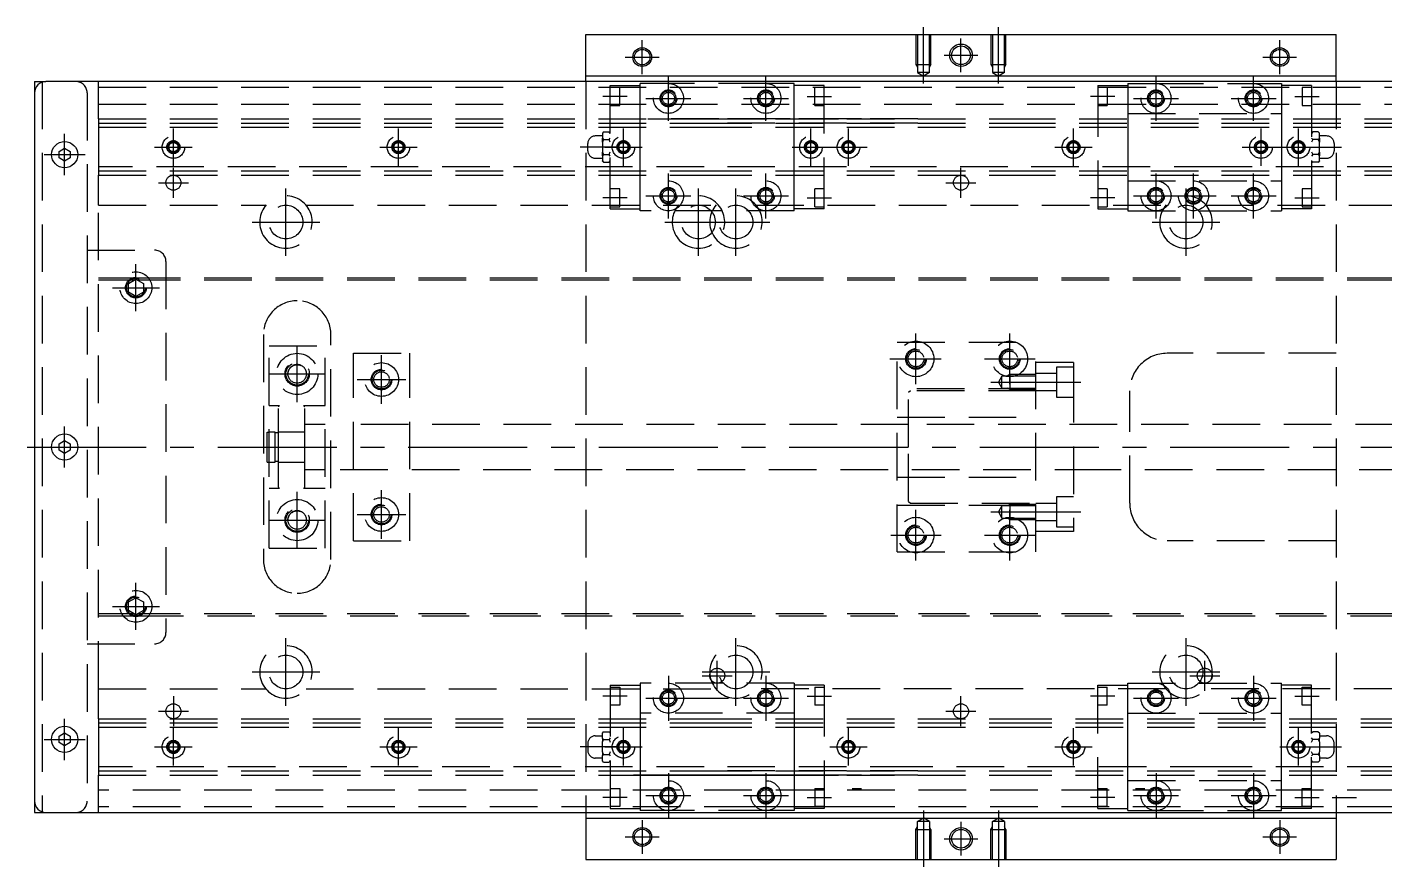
# Model space of a CAD drawing. Extents: x -94 to 657, y -24 to 421.
# Drawn here: x -19 to 343, y 197.3 to 421.3 of the extents above; entities that cross this region are included whole.
import ezdxf

# ---------------------------------------------------------------- set-up
doc = ezdxf.new("R2010")
doc.units = 0
doc.linetypes.add('CENTER', pattern=[50.8, 31.75, -6.35, 6.35, -6.35])
doc.linetypes.add('DASHED', pattern=[19.05, 12.7, -6.35])
doc.layers.get('0').update_dxf_attribs({"linetype": 'CONTINUOUS'})
doc.layers.add('CENTER', color=1, linetype='CENTER')

msp = doc.modelspace()

# ---------------------------------------------------------------- linework, layer by layer
at = {"color": 7, "linetype": 'CONTINUOUS'}
for p, q in [((130, 419.29), (330, 419.29)), ((130, 408.29), (130, 419.29)), ((330, 408.29), (330, 419.29)), ((-17, 406.79), (-14, 406.79)), ((-17, 406.79), (-17, 403.79)), ((474, 406.79), (-14, 406.79)), ((130, 408.29), (330, 408.29)), ((130, 406.79), (130, 408.29)), ((330, 406.79), (330, 408.29)), ((-17, 403.79), (-17, 214.79)), ((-10.5, 388.16), (-9, 389.03)), ((-10.5, 386.43), (-10.5, 388.16)), ((-9, 389.03), (-7.5, 388.16)), ((-7.5, 388.16), (-7.5, 386.43)), ((-9, 385.56), (-10.5, 386.43)), ((-7.5, 386.43), (-9, 385.56)), ((-10.5, 310.16), (-9, 311.03)), ((-10.5, 308.43), (-10.5, 310.16)), ((-9, 307.56), (-10.5, 308.43)), ((-9, 311.03), (-7.5, 310.16)), ((-7.5, 308.43), (-9, 307.56)), ((-7.5, 310.16), (-7.5, 308.43)), ((-10.5, 232.16), (-9, 233.03)), ((-10.5, 230.43), (-10.5, 232.16)), ((-9, 233.03), (-7.5, 232.16)), ((-7.5, 232.16), (-7.5, 230.43)), ((-9, 229.56), (-10.5, 230.43)), ((-7.5, 230.43), (-9, 229.56)), ((-17, 214.79), (-17, 211.79)), ((-17, 211.79), (-14, 211.79)), ((-14, 211.79), (474, 211.79)), ((130, 211.79), (130, 210.29)), ((130, 210.29), (330, 210.29)), ((130, 210.29), (130, 199.29)), ((330, 211.79), (330, 210.29)), ((330, 210.29), (330, 199.29)), ((130, 199.29), (330, 199.29))]:
    msp.add_line(p, q, dxfattribs=at)
at = {"color": 3, "linetype": 'DASHED'}
for p, q in [((218, 419.29), (218, 411.29)), ((218.38, 419.29), (218.38, 411.29)), ((221.62, 411.29), (221.62, 419.29)), ((222, 411.29), (222, 419.29)), ((238, 419.29), (238, 411.29)), ((238.38, 419.29), (238.38, 411.29)), ((241.62, 411.29), (241.62, 419.29)), ((242, 411.29), (242, 419.29)), ((218, 411.29), (220, 411.29)), ((218, 411.29), (218.38, 410.64)), ((218.38, 411.29), (218.38, 409.19)), ((218.38, 409.19), (220, 408.26)), ((221.62, 409.19), (218.38, 409.19)), ((220, 411.29), (222, 411.29)), ((221.62, 409.19), (220, 408.26)), ((222, 411.29), (221.62, 410.64)), ((221.62, 409.19), (221.62, 411.29)), ((238, 411.29), (240, 411.29)), ((238, 411.29), (238.38, 410.64)), ((238.38, 411.29), (238.38, 409.19)), ((238.38, 409.19), (240, 408.26)), ((241.62, 409.19), (238.38, 409.19)), ((240, 411.29), (242, 411.29)), ((241.62, 409.19), (240, 408.26)), ((242, 411.29), (241.62, 410.64)), ((241.62, 409.19), (241.62, 411.29)), ((-15, 406.79), (-15, 211.79)), ((0, 396.79), (0, 406.79)), ((130, 406.79), (130, 211.79)), ((136.5, 405.74), (144.5, 405.74)), ((136.5, 404.75), (136.5, 405.74)), ((152, 406.29), (144.5, 406.29)), ((144.5, 405.3), (144.5, 406.29)), ((178, 406.29), (152, 406.29)), ((185.5, 406.29), (178, 406.29)), ((185.5, 405.3), (185.5, 406.29)), ((193.5, 405.74), (185.5, 405.74)), ((193.5, 404.75), (193.5, 405.74)), ((266.5, 405.74), (274.5, 405.74)), ((266.5, 405.74), (266.5, 404.75)), ((274.5, 406.29), (282, 406.29)), ((274.5, 406.29), (274.5, 405.3)), ((282, 406.29), (308, 406.29)), ((308, 406.29), (315.5, 406.29)), ((315.5, 406.29), (315.5, 405.3)), ((323.5, 405.74), (315.5, 405.74)), ((323.5, 405.74), (323.5, 404.75)), ((330, 406.79), (330, 211.79)), ((-3, 403.79), (-3, 214.79)), ((0, 405.29), (460, 405.29)), ((139, 405.19), (136.5, 405.19)), ((136.5, 373.83), (136.5, 404.75)), ((139, 400.39), (139, 405.19)), ((144.5, 398.29), (144.5, 405.3)), ((185.5, 398.29), (185.5, 405.3)), ((193.5, 405.19), (191, 405.19)), ((191, 400.39), (191, 405.19)), ((193.5, 373.83), (193.5, 404.75)), ((269, 405.19), (266.5, 405.19)), ((266.5, 404.75), (266.5, 373.83)), ((269, 405.19), (269, 400.39)), ((274.5, 405.3), (274.5, 398.29)), ((315.5, 405.3), (315.5, 398.29)), ((323.5, 405.19), (321, 405.19)), ((321, 405.19), (321, 400.39)), ((323.5, 404.75), (323.5, 373.83)), ((0, 400.79), (460, 400.79)), ((136.5, 400.39), (139, 400.39)), ((144.5, 397.79), (144.5, 398.29)), ((185.5, 397.79), (185.5, 398.29)), ((191, 400.39), (193.5, 400.39)), ((266.5, 400.39), (269, 400.39)), ((274.5, 398.29), (315.5, 398.29)), ((274.5, 398.29), (274.5, 397.79)), ((315.5, 398.29), (315.5, 397.79)), ((321, 400.39), (323.5, 400.39)), ((0, 396.79), (0, 395.67)), ((0, 396.79), (161.5, 396.79)), ((0, 395.67), (0, 382.92)), ((0, 395.67), (161.5, 395.67)), ((144.5, 392.79), (144.5, 397.79)), ((203.5, 396.79), (146.5, 396.79)), ((146.5, 396.79), (203.5, 396.79)), ((161.5, 396.79), (218.5, 396.79)), ((218.5, 396.79), (161.5, 396.79)), ((161.5, 395.67), (218.5, 395.67)), ((218.5, 395.67), (161.5, 395.67)), ((185.5, 392.79), (185.5, 397.79)), ((218.5, 396.79), (242.5, 396.79)), ((218.5, 395.67), (242.5, 395.67)), ((242.5, 396.79), (299.5, 396.79)), ((242.5, 396.79), (299.5, 396.79)), ((242.5, 395.67), (299.5, 395.67)), ((242.5, 395.67), (299.5, 395.67)), ((274.5, 397.79), (274.5, 392.79)), ((299.5, 396.79), (460, 396.79)), ((299.5, 395.67), (460, 395.67)), ((315.5, 397.79), (315.5, 392.79)), ((0, 394.59), (161.5, 394.59)), ((134.43, 392.26), (132.5, 392.26)), ((134.72, 393.33), (134.43, 393.03)), ((134.72, 393.33), (134.43, 392.99)), ((134.43, 392.99), (134.43, 393.03)), ((134.43, 392.99), (134.43, 391.65)), ((134.43, 390.63), (134.43, 391.65)), ((134.43, 391.65), (134.72, 391.31)), ((134.72, 391.31), (134.43, 390.63)), ((134.72, 393.33), (136.19, 393.33)), ((134.72, 391.31), (136.19, 391.31)), ((136.5, 393.01), (136.19, 393.33)), ((136.5, 392.96), (136.19, 393.33)), ((136.19, 391.31), (136.5, 391.68)), ((136.5, 390.57), (136.19, 391.31)), ((144.5, 392.29), (144.5, 392.79)), ((144.5, 386.29), (144.5, 392.29)), ((161.5, 394.59), (218.5, 394.59)), ((161.5, 394.59), (218.5, 394.59)), ((185.5, 392.29), (185.5, 392.79)), ((185.5, 386.29), (185.5, 392.29)), ((218.5, 394.59), (242.5, 394.59)), ((242.5, 394.59), (299.5, 394.59)), ((242.5, 394.59), (299.5, 394.59)), ((274.5, 392.79), (274.5, 392.29)), ((274.5, 392.29), (274.5, 386.29)), ((299.5, 394.59), (460, 394.59)), ((315.5, 392.79), (315.5, 392.29)), ((315.5, 392.29), (315.5, 386.29)), ((323.81, 393.33), (323.5, 393.01)), ((323.81, 393.33), (323.5, 392.96)), ((323.5, 391.68), (323.81, 391.31)), ((323.81, 391.31), (323.5, 390.57)), ((325.28, 393.33), (323.81, 393.33)), ((325.28, 391.31), (323.81, 391.31)), ((325.57, 393.03), (325.28, 393.33)), ((325.57, 392.99), (325.28, 393.33)), ((325.28, 391.31), (325.57, 391.65)), ((325.57, 390.63), (325.28, 391.31)), ((325.57, 393.03), (325.57, 392.99)), ((325.57, 391.65), (325.57, 392.99)), ((327.5, 392.26), (325.57, 392.26)), ((325.57, 391.65), (325.57, 390.63)), ((130.5, 388.32), (130.5, 390.26)), ((134.43, 390.63), (134.43, 387.96)), ((134.43, 387.96), (134.72, 387.28)), ((134.43, 386.93), (134.43, 387.96)), ((136.19, 387.28), (136.5, 388.02)), ((323.5, 388.02), (323.81, 387.28)), ((325.28, 387.28), (325.57, 387.96)), ((325.57, 387.96), (325.57, 390.63)), ((325.57, 387.96), (325.57, 386.93)), ((329.5, 390.26), (329.5, 388.32)), ((161.5, 383.99), (0, 383.99)), ((132.5, 386.32), (134.43, 386.32)), ((134.72, 387.28), (134.43, 386.93)), ((134.43, 386.93), (134.43, 385.6)), ((134.43, 385.55), (134.43, 385.6)), ((134.43, 385.6), (134.72, 385.26)), ((134.43, 385.55), (134.72, 385.26)), ((134.72, 387.28), (136.19, 387.28)), ((134.72, 385.26), (136.19, 385.26)), ((136.5, 386.91), (136.19, 387.28)), ((136.19, 385.26), (136.5, 385.63)), ((136.19, 385.26), (136.5, 385.57)), ((144.5, 385.79), (144.5, 386.29)), ((144.5, 380.79), (144.5, 385.79)), ((218.5, 383.99), (161.5, 383.99)), ((218.5, 383.99), (161.5, 383.99)), ((185.5, 385.79), (185.5, 386.29)), ((185.5, 380.79), (185.5, 385.79)), ((242.5, 383.99), (218.5, 383.99)), ((299.5, 383.99), (242.5, 383.99)), ((299.5, 383.99), (242.5, 383.99)), ((274.5, 386.29), (274.5, 385.79)), ((274.5, 385.79), (274.5, 380.79)), ((460, 383.99), (299.5, 383.99)), ((315.5, 386.29), (315.5, 385.79)), ((315.5, 385.79), (315.5, 380.79)), ((323.81, 387.28), (323.5, 386.91)), ((323.5, 385.63), (323.81, 385.26)), ((323.5, 385.57), (323.81, 385.26)), ((325.28, 387.28), (323.81, 387.28)), ((325.28, 385.26), (323.81, 385.26)), ((325.57, 386.93), (325.28, 387.28)), ((325.28, 385.26), (325.57, 385.6)), ((325.28, 385.26), (325.57, 385.55)), ((325.57, 385.6), (325.57, 386.93)), ((325.57, 386.32), (327.5, 386.32)), ((325.57, 385.6), (325.57, 385.55)), ((0, 382.92), (0, 381.79)), ((0, 382.92), (161.5, 382.92)), ((0, 373.79), (0, 381.79)), ((0, 381.79), (161.5, 381.79)), ((144.5, 380.29), (144.5, 380.79)), ((144.5, 373.28), (144.5, 380.29)), ((161.5, 382.92), (218.5, 382.92)), ((161.5, 381.79), (218.5, 381.79)), ((185.5, 380.29), (185.5, 380.79)), ((185.5, 373.28), (185.5, 380.29)), ((218.5, 382.92), (242.5, 382.92)), ((218.5, 381.79), (242.5, 381.79)), ((242.5, 382.92), (299.5, 382.92)), ((242.5, 381.79), (299.5, 381.79)), ((274.5, 380.79), (274.5, 380.29)), ((274.5, 380.29), (315.5, 380.29)), ((274.5, 380.29), (274.5, 373.28)), ((299.5, 382.92), (460, 382.92)), ((299.5, 381.79), (460, 381.79)), ((315.5, 380.79), (315.5, 380.29)), ((315.5, 380.29), (315.5, 373.28)), ((139, 378.19), (136.5, 378.19)), ((139, 373.39), (139, 378.19)), ((191, 373.39), (191, 378.19)), ((193.5, 378.19), (191, 378.19)), ((269, 378.19), (266.5, 378.19)), ((269, 378.19), (269, 373.39)), ((323.5, 378.19), (321, 378.19)), ((321, 378.19), (321, 373.39)), ((0, 373.79), (44.64, 373.79)), ((0, 244.79), (0, 373.79)), ((55.36, 373.79), (164.64, 373.79)), ((136.5, 372.84), (136.5, 373.83)), ((136.5, 373.39), (139, 373.39)), ((144.5, 372.29), (144.5, 373.28)), ((175.36, 373.79), (284.64, 373.79)), ((185.5, 372.29), (185.5, 373.28)), ((191, 373.39), (193.5, 373.39)), ((193.5, 372.84), (193.5, 373.83)), ((266.5, 373.83), (266.5, 372.84)), ((266.5, 373.39), (269, 373.39)), ((274.5, 373.28), (274.5, 372.29)), ((295.36, 373.79), (404.64, 373.79)), ((315.5, 373.28), (315.5, 372.29)), ((321, 373.39), (323.5, 373.39)), ((323.5, 373.83), (323.5, 372.84)), ((136.5, 372.84), (144.5, 372.84)), ((185.5, 372.29), (144.5, 372.29)), ((193.5, 372.84), (185.5, 372.84)), ((266.5, 372.84), (274.5, 372.84)), ((274.5, 372.29), (315.5, 372.29)), ((323.5, 372.84), (315.5, 372.84)), ((-3, 361.79), (15, 361.79)), ((18, 358.79), (18, 259.79)), ((10, 354.29), (0, 354.29)), ((9.36, 353.79), (0, 353.79)), ((8, 352.95), (10, 354.1)), ((8, 350.64), (8, 352.95)), ((460, 354.29), (10, 354.29)), ((10, 354.1), (12, 352.95)), ((460, 353.79), (10.64, 353.79)), ((12, 352.95), (12, 350.64)), ((10, 349.48), (8, 350.64)), ((12, 350.64), (10, 349.48)), ((44, 339.29), (44, 279.29)), ((62, 279.29), (62, 339.29)), ((213, 337.29), (250, 337.29)), ((213, 281.29), (213, 337.29)), ((250, 281.29), (250, 337.29)), ((45.5, 282.29), (45.5, 336.29)), ((45.5, 336.29), (60.5, 336.29)), ((60.5, 282.29), (60.5, 336.29)), ((68, 334.29), (83, 334.29)), ((68, 284.29), (68, 334.29)), ((83, 284.29), (83, 334.29)), ((330, 334.29), (285, 334.29)), ((260, 331.79), (250, 331.79)), ((260, 331.79), (250, 331.79)), ((255.5, 330.61), (255.5, 322.61)), ((260, 330.61), (255.5, 330.61)), ((260, 331.79), (260, 328.5)), ((240.9, 328.23), (239.96, 326.61)), ((239.96, 326.61), (240.9, 324.99)), ((245.5, 328.23), (240.9, 328.23)), ((240.9, 324.99), (240.9, 328.23)), ((243, 328.61), (242.34, 328.23)), ((245.85, 328.61), (243, 328.61)), ((243, 328.61), (243, 324.61)), ((250, 328.23), (245.5, 328.23)), ((250, 328.61), (245.85, 328.61)), ((250, 328.61), (245.85, 328.61)), ((255.5, 328.86), (250, 328.86)), ((260, 328.5), (260, 290.08)), ((250, 324.79), (213, 324.79)), ((216.5, 324.29), (216, 323.79)), ((216, 309.29), (216, 323.79)), ((250, 324.29), (216.5, 324.29)), ((240.9, 324.99), (245.5, 324.99)), ((243, 324.61), (242.34, 324.99)), ((243, 324.61), (250, 324.61)), ((245.5, 324.99), (250, 324.99)), ((245.85, 324.61), (250, 324.61)), ((250, 324.36), (255.5, 324.36)), ((255.5, 322.61), (260, 322.61)), ((275, 294.29), (275, 324.29)), ((48.3, 320.29), (45.5, 320.29)), ((48, 306.83), (48, 319.99)), ((60.5, 320.29), (54.7, 320.29)), ((55, 306.83), (55, 319.99)), ((60.5, 315.29), (55, 315.29)), ((216, 315.29), (64.5, 315.29)), ((213, 317.29), (250, 317.29)), ((405, 315.29), (216, 315.29)), ((45, 313.29), (45.5, 313.29)), ((45, 309.29), (45, 313.29)), ((47.1, 313.29), (45.5, 313.29)), ((47.1, 305.29), (47.1, 313.29)), ((48, 313.09), (47.1, 313.09)), ((48.3, 313.29), (48, 313.29)), ((55, 313.29), (48.3, 313.29)), ((55, 313.29), (48.3, 313.29)), ((45, 305.29), (45, 309.29)), ((216, 294.79), (216, 309.29)), ((45, 305.29), (45.5, 305.29)), ((45.5, 305.29), (47.1, 305.29)), ((47.1, 305.49), (48, 305.49)), ((48, 298.59), (48, 306.83)), ((48, 305.29), (48.3, 305.29)), ((48.3, 305.29), (55, 305.29)), ((48.3, 305.29), (55, 305.29)), ((55, 298.59), (55, 306.83)), ((55, 303.29), (60.5, 303.29)), ((64.5, 303.29), (260, 303.29)), ((213, 301.29), (250, 301.29)), ((260, 303.29), (405, 303.29)), ((45.5, 298.29), (48.3, 298.29)), ((54.7, 298.29), (60.5, 298.29)), ((213, 293.79), (250, 293.79)), ((216, 294.79), (216.5, 294.29)), ((216.5, 294.29), (250, 294.29)), ((240.9, 293.59), (239.96, 291.97)), ((245.5, 293.59), (240.9, 293.59)), ((240.9, 290.35), (240.9, 293.59)), ((243, 293.97), (242.34, 293.59)), ((245.85, 293.97), (243, 293.97)), ((243, 293.97), (243, 289.97)), ((250, 293.59), (245.5, 293.59)), ((250, 293.97), (245.85, 293.97)), ((250, 293.97), (245.85, 293.97)), ((255.5, 294.22), (250, 294.22)), ((255.5, 295.97), (255.5, 287.97)), ((260, 295.97), (255.5, 295.97)), ((239.96, 291.97), (240.9, 290.35)), ((240.9, 290.35), (245.5, 290.35)), ((243, 289.97), (242.34, 290.35)), ((243, 289.97), (250, 289.97)), ((245.5, 290.35), (250, 290.35)), ((245.85, 289.97), (250, 289.97)), ((250, 289.72), (255.5, 289.72)), ((260, 290.08), (260, 286.79)), ((260, 286.79), (250, 286.79)), ((255.5, 287.97), (260, 287.97)), ((68, 284.29), (83, 284.29)), ((330, 284.29), (285, 284.29)), ((45.5, 282.29), (60.5, 282.29)), ((213, 281.29), (250, 281.29)), ((8, 267.95), (10, 269.1)), ((8, 265.64), (8, 267.95)), ((10, 269.1), (12, 267.95)), ((12, 267.95), (12, 265.64)), ((9.36, 264.79), (0, 264.79)), ((0, 264.29), (10, 264.29)), ((10, 264.48), (8, 265.64)), ((12, 265.64), (10, 264.48)), ((10, 264.29), (460, 264.29)), ((460, 264.79), (10.64, 264.79)), ((-3, 256.79), (15, 256.79)), ((185.5, 246.29), (144.5, 246.29)), ((144.5, 246.29), (144.5, 245.3)), ((185.5, 246.29), (185.5, 245.3)), ((274.5, 246.29), (315.5, 246.29)), ((274.5, 245.3), (274.5, 246.29)), ((315.5, 245.3), (315.5, 246.29)), ((0, 236.79), (0, 244.79)), ((0, 244.79), (44.64, 244.79)), ((55.36, 244.79), (164.64, 244.79)), ((136.5, 245.74), (144.5, 245.74)), ((136.5, 245.74), (136.5, 244.75)), ((136.5, 245.19), (139, 245.19)), ((136.5, 244.75), (136.5, 213.83)), ((139, 245.19), (139, 240.39)), ((144.5, 245.3), (144.5, 238.29)), ((284.64, 244.79), (175.36, 244.79)), ((193.5, 245.74), (185.5, 245.74)), ((185.5, 245.3), (185.5, 238.29)), ((191, 245.19), (191, 240.39)), ((191, 245.19), (193.5, 245.19)), ((193.5, 245.74), (193.5, 244.75)), ((193.5, 244.75), (193.5, 213.83)), ((266.5, 245.74), (274.5, 245.74)), ((266.5, 244.75), (266.5, 245.74)), ((266.5, 245.19), (269, 245.19)), ((266.5, 213.83), (266.5, 244.75)), ((269, 240.39), (269, 245.19)), ((274.5, 238.29), (274.5, 245.3)), ((404.64, 244.79), (295.36, 244.79)), ((323.5, 245.74), (315.5, 245.74)), ((315.5, 238.29), (315.5, 245.3)), ((321, 240.39), (321, 245.19)), ((321, 245.19), (323.5, 245.19)), ((323.5, 244.75), (323.5, 245.74)), ((323.5, 213.83), (323.5, 244.75)), ((139, 240.39), (136.5, 240.39)), ((193.5, 240.39), (191, 240.39)), ((269, 240.39), (266.5, 240.39)), ((323.5, 240.39), (321, 240.39)), ((0, 236.79), (0, 235.67)), ((0, 236.79), (161.5, 236.79)), ((0, 235.67), (0, 222.92)), ((0, 235.67), (161.5, 235.67)), ((185.5, 238.29), (144.5, 238.29)), ((144.5, 238.29), (144.5, 237.79)), ((144.5, 237.79), (144.5, 232.79)), ((161.5, 236.79), (218.5, 236.79)), ((161.5, 235.67), (218.5, 235.67)), ((185.5, 238.29), (185.5, 237.79)), ((185.5, 237.79), (185.5, 232.79)), ((218.5, 236.79), (241.5, 236.79)), ((218.5, 235.67), (241.5, 235.67)), ((241.5, 236.79), (298.5, 236.79)), ((241.5, 235.67), (298.5, 235.67)), ((274.5, 238.29), (315.5, 238.29)), ((274.5, 237.79), (274.5, 238.29)), ((274.5, 232.79), (274.5, 237.79)), ((298.5, 236.79), (460, 236.79)), ((298.5, 235.67), (460, 235.67)), ((315.5, 237.79), (315.5, 238.29)), ((315.5, 232.79), (315.5, 237.79)), ((0, 234.59), (161.5, 234.59)), ((132.5, 232.26), (134.43, 232.26)), ((134.43, 232.99), (134.72, 233.33)), ((134.43, 233.03), (134.72, 233.33)), ((134.43, 233.03), (134.43, 232.99)), ((134.43, 231.65), (134.43, 232.99)), ((134.72, 233.33), (136.19, 233.33)), ((136.19, 233.33), (136.5, 232.96)), ((136.19, 233.33), (136.5, 233.01)), ((144.5, 232.79), (144.5, 232.29)), ((144.5, 232.29), (144.5, 226.29)), ((161.5, 234.59), (218.5, 234.59)), ((161.5, 234.59), (218.5, 234.59)), ((185.5, 232.79), (185.5, 232.29)), ((185.5, 232.29), (185.5, 226.29)), ((218.5, 234.59), (241.5, 234.59)), ((241.5, 234.59), (298.5, 234.59)), ((241.5, 234.59), (298.5, 234.59)), ((274.5, 232.29), (274.5, 232.79)), ((274.5, 226.29), (274.5, 232.29)), ((298.5, 234.59), (460, 234.59)), ((315.5, 232.29), (315.5, 232.79)), ((315.5, 226.29), (315.5, 232.29)), ((323.5, 233.01), (323.81, 233.33)), ((323.5, 232.96), (323.81, 233.33)), ((325.28, 233.33), (323.81, 233.33)), ((325.28, 233.33), (325.57, 233.03)), ((325.28, 233.33), (325.57, 232.99)), ((325.57, 232.99), (325.57, 233.03)), ((325.57, 232.99), (325.57, 231.65)), ((325.57, 232.26), (327.5, 232.26)), ((130.5, 230.26), (130.5, 228.32)), ((134.72, 231.31), (134.43, 231.65)), ((134.43, 231.65), (134.43, 230.63)), ((134.43, 230.63), (134.72, 231.31)), ((134.43, 227.96), (134.43, 230.63)), ((134.72, 231.31), (136.19, 231.31)), ((136.5, 231.68), (136.19, 231.31)), ((136.19, 231.31), (136.5, 230.57)), ((323.81, 231.31), (323.5, 231.68)), ((323.5, 230.57), (323.81, 231.31)), ((325.28, 231.31), (323.81, 231.31)), ((325.57, 231.65), (325.28, 231.31)), ((325.28, 231.31), (325.57, 230.63)), ((325.57, 230.63), (325.57, 231.65)), ((325.57, 230.63), (325.57, 227.96)), ((329.5, 228.32), (329.5, 230.26)), ((134.43, 226.32), (132.5, 226.32)), ((134.72, 227.28), (134.43, 227.96)), ((134.43, 227.96), (134.43, 226.93)), ((134.43, 226.93), (134.72, 227.28)), ((134.43, 225.6), (134.43, 226.93)), ((134.72, 225.26), (134.43, 225.6)), ((134.43, 225.6), (134.43, 225.55)), ((134.72, 225.26), (134.43, 225.55)), ((134.72, 227.28), (136.19, 227.28)), ((134.72, 225.26), (136.19, 225.26)), ((136.5, 228.02), (136.19, 227.28)), ((136.19, 227.28), (136.5, 226.91)), ((136.5, 225.63), (136.19, 225.26)), ((136.5, 225.57), (136.19, 225.26)), ((144.5, 226.29), (144.5, 225.79)), ((144.5, 225.79), (144.5, 220.79)), ((185.5, 226.29), (185.5, 225.79)), ((185.5, 225.79), (185.5, 220.79)), ((274.5, 225.79), (274.5, 226.29)), ((274.5, 220.79), (274.5, 225.79)), ((315.5, 225.79), (315.5, 226.29)), ((315.5, 220.79), (315.5, 225.79)), ((323.81, 227.28), (323.5, 228.02)), ((323.5, 226.91), (323.81, 227.28)), ((323.81, 225.26), (323.5, 225.63)), ((323.81, 225.26), (323.5, 225.57)), ((325.28, 227.28), (323.81, 227.28)), ((325.28, 225.26), (323.81, 225.26)), ((325.57, 227.96), (325.28, 227.28)), ((325.28, 227.28), (325.57, 226.93)), ((325.57, 225.6), (325.28, 225.26)), ((325.57, 225.55), (325.28, 225.26)), ((325.57, 226.93), (325.57, 227.96)), ((325.57, 226.93), (325.57, 225.6)), ((327.5, 226.32), (325.57, 226.32)), ((325.57, 225.55), (325.57, 225.6)), ((161.5, 223.99), (0, 223.99)), ((0, 222.92), (0, 221.79)), ((0, 222.92), (161.5, 222.92)), ((0, 211.79), (0, 221.79)), ((0, 221.79), (161.5, 221.79)), ((193.5, 221.79), (136.5, 221.79)), ((136.5, 221.79), (193.5, 221.79)), ((146.5, 221.79), (203.5, 221.79)), ((203.5, 221.79), (146.5, 221.79)), ((218.5, 223.99), (161.5, 223.99)), ((218.5, 223.99), (161.5, 223.99)), ((161.5, 222.92), (218.5, 222.92)), ((218.5, 222.92), (161.5, 222.92)), ((161.5, 221.79), (218.5, 221.79)), ((218.5, 221.79), (161.5, 221.79)), ((241.5, 223.99), (218.5, 223.99)), ((218.5, 222.92), (241.5, 222.92)), ((218.5, 221.79), (241.5, 221.79)), ((298.5, 223.99), (241.5, 223.99)), ((298.5, 223.99), (241.5, 223.99)), ((241.5, 222.92), (298.5, 222.92)), ((241.5, 222.92), (298.5, 222.92)), ((241.5, 221.79), (298.5, 221.79)), ((241.5, 221.79), (298.5, 221.79)), ((460, 223.99), (298.5, 223.99)), ((298.5, 222.92), (460, 222.92)), ((298.5, 221.79), (460, 221.79)), ((460, 217.79), (0, 217.79)), ((136.5, 218.19), (139, 218.19)), ((139, 218.19), (139, 213.39)), ((144.5, 220.79), (144.5, 220.29)), ((144.5, 220.29), (144.5, 213.28)), ((185.5, 220.79), (185.5, 220.29)), ((185.5, 220.29), (185.5, 213.28)), ((191, 218.19), (191, 213.39)), ((191, 218.19), (193.5, 218.19)), ((201, 218.19), (203.5, 218.19)), ((266.5, 218.19), (269, 218.19)), ((269, 213.39), (269, 218.19)), ((274.5, 220.29), (274.5, 220.79)), ((274.5, 220.29), (315.5, 220.29)), ((274.5, 213.28), (274.5, 220.29)), ((276.5, 218.19), (279, 218.19)), ((315.5, 220.29), (315.5, 220.79)), ((315.5, 213.28), (315.5, 220.29)), ((321, 213.39), (321, 218.19)), ((321, 218.19), (323.5, 218.19)), ((136.5, 213.83), (136.5, 212.84)), ((193.5, 213.83), (193.5, 212.84)), ((266.5, 212.84), (266.5, 213.83)), ((323.5, 212.84), (323.5, 213.83)), ((460, 213.29), (0, 213.29)), ((139, 213.39), (136.5, 213.39)), ((136.5, 212.84), (144.5, 212.84)), ((144.5, 213.28), (144.5, 212.29)), ((152, 212.29), (144.5, 212.29)), ((178, 212.29), (152, 212.29)), ((174.37, 213.28), (169.5, 213.28)), ((179.63, 213.28), (174.37, 213.28)), ((185.5, 212.29), (178, 212.29)), ((200.37, 213.28), (179.63, 213.28)), ((185.5, 213.28), (185.5, 212.29)), ((193.5, 212.84), (185.5, 212.84)), ((193.5, 213.39), (191, 213.39)), ((205.63, 213.28), (200.37, 213.28)), ((218.38, 209.39), (220, 210.33)), ((221.62, 209.39), (220, 210.33)), ((238.38, 209.39), (240, 210.33)), ((241.62, 209.39), (240, 210.33)), ((269, 213.39), (266.5, 213.39)), ((266.5, 212.84), (274.5, 212.84)), ((274.5, 212.29), (274.5, 213.28)), ((274.5, 212.29), (282, 212.29)), ((282, 212.29), (308, 212.29)), ((308, 212.29), (315.5, 212.29)), ((315.5, 212.29), (315.5, 213.28)), ((323.5, 212.84), (315.5, 212.84)), ((323.5, 213.39), (321, 213.39)), ((218, 207.29), (218.38, 207.95)), ((218, 199.29), (218, 207.29)), ((218, 207.29), (220, 207.29)), ((221.62, 209.39), (218.38, 209.39)), ((218.38, 207.29), (218.38, 209.39)), ((218.38, 199.29), (218.38, 207.29)), ((220, 207.29), (222, 207.29)), ((221.62, 209.39), (221.62, 207.29)), ((222, 207.29), (221.62, 207.95)), ((221.62, 207.29), (221.62, 199.29)), ((222, 207.29), (222, 199.29)), ((238, 207.29), (238.38, 207.95)), ((238, 199.29), (238, 207.29)), ((238, 207.29), (240, 207.29)), ((241.62, 209.39), (238.38, 209.39)), ((238.38, 207.29), (238.38, 209.39)), ((238.38, 199.29), (238.38, 207.29)), ((240, 207.29), (242, 207.29)), ((241.62, 209.39), (241.62, 207.29)), ((242, 207.29), (241.62, 207.95)), ((241.62, 207.29), (241.62, 199.29)), ((242, 207.29), (242, 199.29))]:
    msp.add_line(p, q, dxfattribs=at)
at = {"color": 7, "linetype": 'CONTINUOUS'}
for centre, radius in [((230, 413.79), 3), ((145, 413.29), 2.07), ((230, 413.79), 2.5), ((315, 413.29), 2.07), ((-9, 387.29), 3.5), ((-9, 309.29), 3.5), ((-9, 231.29), 3.5), ((145, 205.29), 2.07), ((230, 204.79), 3), ((230, 204.79), 2.5), ((315, 205.29), 2.07)]:
    msp.add_circle(centre, radius, dxfattribs=at)
at = {"color": 3, "linetype": 'CONTINUOUS'}
for centre in [(145, 413.29), (315, 413.29), (145, 205.29), (315, 205.29)]:
    msp.add_circle(centre, 2.5, dxfattribs=at)
at = {"color": 3, "linetype": 'DASHED'}
for centre, radius in [((152, 402.29), 4), ((178, 402.29), 4), ((282, 402.29), 4), ((308, 402.29), 4), ((152, 402.29), 2.25), ((152, 402.29), 2), ((152, 402.29), 1.62), ((178, 402.29), 2.25), ((178, 402.29), 2), ((178, 402.29), 1.62), ((282, 402.29), 2.25), ((282, 402.29), 2), ((282, 402.29), 1.62), ((308, 402.29), 2.25), ((308, 402.29), 2), ((308, 402.29), 1.62), ((20, 389.29), 3), ((20, 389.29), 1.75), ((80, 389.29), 3), ((80, 389.29), 1.75), ((140, 389.29), 3), ((140, 389.29), 1.75), ((190, 389.29), 3), ((190, 389.29), 1.75), ((200, 389.29), 3), ((200, 389.29), 1.75), ((260, 389.29), 3), ((260, 389.29), 1.75), ((310, 389.29), 3), ((310, 389.29), 1.75), ((320, 389.29), 3), ((320, 389.29), 1.75), ((20, 389.29), 1.5), ((20, 389.29), 1.23), ((80, 389.29), 1.5), ((80, 389.29), 1.23), ((140, 389.29), 1.5), ((140, 389.29), 1.23), ((190, 389.29), 1.5), ((190, 389.29), 1.23), ((200, 389.29), 1.5), ((200, 389.29), 1.23), ((260, 389.29), 1.5), ((260, 389.29), 1.23), ((310, 389.29), 1.5), ((310, 389.29), 1.23), ((320, 389.29), 1.5), ((320, 389.29), 1.23), ((20, 379.79), 2), ((152, 376.29), 4), ((178, 376.29), 4), ((230, 379.79), 2), ((282, 376.29), 4), ((292, 376.29), 4), ((308, 376.29), 4), ((152, 376.29), 2.25), ((152, 376.29), 2), ((152, 376.29), 1.62), ((178, 376.29), 2.25), ((178, 376.29), 2), ((178, 376.29), 1.62), ((282, 376.29), 2.25), ((282, 376.29), 2), ((282, 376.29), 1.62), ((292, 376.29), 2.25), ((292, 376.29), 2), ((292, 376.29), 1.62), ((308, 376.29), 2.25), ((308, 376.29), 2), ((308, 376.29), 1.62), ((50, 369.29), 4.5), ((160, 369.29), 4.5), ((170, 369.29), 4.5), ((290, 369.29), 4.5), ((10, 351.79), 4.25), ((10, 351.79), 2.75), ((10, 351.79), 2.5), ((218, 332.79), 4.75), ((243, 332.79), 4.75), ((53, 328.79), 5.5), ((218, 332.79), 2.75), ((218, 332.79), 2.5), ((218, 332.79), 2.1), ((243, 332.79), 2.75), ((243, 332.79), 2.5), ((243, 332.79), 2.1), ((53, 328.79), 3.25), ((53, 328.79), 3), ((53, 328.79), 2.46), ((75.5, 327.29), 4.5), ((75.5, 327.29), 2.75), ((75.5, 327.29), 2.5), ((75.5, 327.29), 2.07), ((53, 289.79), 5.5), ((75.5, 291.29), 4.5), ((75.5, 291.29), 2.75), ((75.5, 291.29), 2.5), ((75.5, 291.29), 2.07), ((53, 289.79), 3.25), ((53, 289.79), 3), ((53, 289.79), 2.46), ((218, 285.79), 4.75), ((243, 285.79), 4.75), ((218, 285.79), 2.75), ((218, 285.79), 2.5), ((218, 285.79), 2.1), ((243, 285.79), 2.75), ((243, 285.79), 2.5), ((243, 285.79), 2.1), ((10, 266.79), 4.25), ((10, 266.79), 2.75), ((10, 266.79), 2.5), ((50, 249.29), 4.5), ((170, 249.29), 4.5), ((290, 249.29), 4.5), ((165, 248.29), 2), ((295, 248.29), 2), ((152, 242.29), 4), ((178, 242.29), 4), ((282, 242.29), 4), ((308, 242.29), 4), ((152, 242.29), 2.25), ((152, 242.29), 2), ((152, 242.29), 1.62), ((178, 242.29), 2.25), ((178, 242.29), 2), ((178, 242.29), 1.62), ((282, 242.29), 2.25), ((282, 242.29), 2), ((282, 242.29), 1.62), ((308, 242.29), 2.25), ((308, 242.29), 2), ((308, 242.29), 1.62), ((20, 238.79), 2), ((230, 238.79), 2), ((20, 229.29), 3), ((80, 229.29), 3), ((140, 229.29), 3), ((200, 229.29), 3), ((260, 229.29), 3), ((320, 229.29), 3), ((20, 229.29), 1.75), ((20, 229.29), 1.5), ((20, 229.29), 1.23), ((80, 229.29), 1.75), ((80, 229.29), 1.5), ((80, 229.29), 1.23), ((140, 229.29), 1.75), ((140, 229.29), 1.5), ((140, 229.29), 1.23), ((200, 229.29), 1.75), ((200, 229.29), 1.5), ((200, 229.29), 1.23), ((260, 229.29), 1.75), ((260, 229.29), 1.5), ((260, 229.29), 1.23), ((320, 229.29), 1.75), ((320, 229.29), 1.5), ((320, 229.29), 1.23), ((152, 216.29), 4), ((152, 216.29), 2.25), ((152, 216.29), 2), ((152, 216.29), 1.62), ((178, 216.29), 4), ((178, 216.29), 2.25), ((178, 216.29), 2), ((178, 216.29), 1.62), ((282, 216.29), 4), ((282, 216.29), 2.25), ((282, 216.29), 2), ((282, 216.29), 1.62), ((308, 216.29), 4), ((308, 216.29), 2.25), ((308, 216.29), 2), ((308, 216.29), 1.62)]:
    msp.add_circle(centre, radius, dxfattribs=at)
at = {"color": 7, "linetype": 'CONTINUOUS'}
for centre, start, end in [((-14, 403.79), 90, 180), ((-14, 214.79), 180, 270)]:
    msp.add_arc(centre, 3, start, end, dxfattribs=at)
at = {"color": 3, "linetype": 'DASHED'}
for centre, radius, start, end in [((-6, 403.79), 3, 0, 90), ((132.5, 390.26), 2, 90, 180), ((327.5, 390.26), 2, 0, 90), ((132.5, 388.32), 2, 180, 270), ((327.5, 388.32), 2, 270, 360), ((50, 369.29), 7, 343.3985, 196.6015), ((160, 369.29), 7, 343.3985, 196.6015), ((170, 369.29), 7, 343.3985, 196.6015), ((290, 369.29), 7, 343.3985, 196.6015), ((50, 369.29), 7, 196.6015, 343.3985), ((160, 369.29), 7, 196.6015, 343.3985), ((170, 369.29), 7, 196.6015, 343.3985), ((290, 369.29), 7, 196.6015, 343.3985), ((15, 358.79), 3, 0, 90), ((53, 339.29), 9, 90, 180), ((53, 339.29), 9, 0, 90), ((285, 324.29), 10, 90, 180), ((53, 328.79), 2.5, 0, 180), ((48.3, 319.99), 0.3, 90, 180), ((54.7, 319.99), 0.3, 360, 90), ((48.3, 298.59), 0.3, 180, 270), ((54.7, 298.59), 0.3, 270, 0), ((285, 294.29), 10, 180, 270), ((53, 289.79), 2.5, 0, 180), ((53, 279.29), 9, 180, 270), ((53, 279.29), 9, 270, 0), ((15, 259.79), 3, 270, 0), ((50, 249.29), 7, 343.3985, 196.6015), ((170, 249.29), 7, 343.3985, 196.6015), ((290, 249.29), 7, 343.3985, 196.6015), ((50, 249.29), 7, 196.6015, 343.3985), ((170, 249.29), 7, 196.6015, 343.3985), ((290, 249.29), 7, 196.6015, 343.3985), ((132.5, 230.26), 2, 90, 180), ((327.5, 230.26), 2, 0, 90), ((132.5, 228.32), 2, 180, 270), ((327.5, 228.32), 2, 270, 0), ((-6, 214.79), 3, 270, 0)]:
    msp.add_arc(centre, radius, start, end, dxfattribs=at)
at = {"layer": 'CENTER', "color": 1, "linetype": 'CENTER'}
for p, q in [((220, 406.29), (220, 421.29)), ((240, 406.29), (240, 421.29)), ((145, 408.79), (145, 417.79)), ((230, 409.29), (230, 418.29)), ((315, 408.79), (315, 417.79)), ((140.5, 413.29), (149.5, 413.29)), ((225.5, 413.79), (234.5, 413.79)), ((310.5, 413.29), (319.5, 413.29)), ((152, 396.29), (152, 408.29)), ((178, 396.29), (178, 408.29)), ((282, 396.29), (282, 408.29)), ((308, 396.29), (308, 408.29)), ((141, 402.79), (134.5, 402.79)), ((146, 402.29), (158, 402.29)), ((172, 402.29), (184, 402.29)), ((189, 402.79), (195.5, 402.79)), ((271, 402.79), (264.5, 402.79)), ((276, 402.29), (288, 402.29)), ((302, 402.29), (314, 402.29)), ((319, 402.79), (325.5, 402.79)), ((-9, 381.79), (-9, 392.79)), ((20, 384.29), (20, 394.29)), ((80, 384.29), (80, 394.29)), ((140, 384.29), (140, 394.29)), ((190, 384.29), (190, 394.29)), ((200, 384.29), (200, 394.29)), ((260, 384.29), (260, 394.29)), ((310, 384.29), (310, 394.29)), ((320, 384.29), (320, 394.29)), ((15, 389.29), (25, 389.29)), ((75, 389.29), (85, 389.29)), ((138.5, 389.29), (128.5, 389.29)), ((135, 389.29), (145, 389.29)), ((185, 389.29), (195, 389.29)), ((195, 389.29), (205, 389.29)), ((255, 389.29), (265, 389.29)), ((305, 389.29), (315, 389.29)), ((315, 389.29), (325, 389.29)), ((321.5, 389.29), (331.5, 389.29)), ((-14.5, 387.29), (-3.5, 387.29)), ((20, 375.79), (20, 383.79)), ((230, 375.79), (230, 383.79)), ((152, 370.29), (152, 382.29)), ((178, 370.29), (178, 382.29)), ((282, 370.29), (282, 382.29)), ((292, 370.29), (292, 382.29)), ((308, 370.29), (308, 382.29)), ((16, 379.79), (24, 379.79)), ((50, 360.29), (50, 378.29)), ((160, 360.29), (160, 378.29)), ((170, 360.29), (170, 378.29)), ((226, 379.79), (234, 379.79)), ((290, 360.29), (290, 378.29)), ((141, 375.79), (134.5, 375.79)), ((146, 376.29), (158, 376.29)), ((172, 376.29), (184, 376.29)), ((189, 375.79), (195.5, 375.79)), ((271, 375.79), (264.5, 375.79)), ((276, 376.29), (288, 376.29)), ((286, 376.29), (298, 376.29)), ((302, 376.29), (314, 376.29)), ((319, 375.79), (325.5, 375.79)), ((41, 369.29), (59, 369.29)), ((151, 369.29), (169, 369.29)), ((161, 369.29), (179, 369.29)), ((281, 369.29), (299, 369.29)), ((10, 345.54), (10, 358.04)), ((3.75, 351.79), (16.25, 351.79)), ((218, 326.04), (218, 339.54)), ((243, 326.04), (243, 339.54)), ((53, 321.29), (53, 336.29)), ((75.5, 320.79), (75.5, 333.79)), ((211, 332.79), (224.75, 332.79)), ((236.25, 332.79), (249.75, 332.79)), ((45.5, 328.79), (60.5, 328.79)), ((69, 327.29), (82, 327.29)), ((237.96, 326.61), (262, 326.61)), ((-9, 303.79), (-9, 314.79)), ((-19, 309.29), (499, 309.29)), ((-14.5, 309.29), (-3.5, 309.29)), ((53, 282.29), (53, 297.29)), ((75.5, 284.79), (75.5, 297.79)), ((45.5, 289.79), (60.5, 289.79)), ((69, 291.29), (82, 291.29)), ((218, 279.04), (218, 292.54)), ((237.96, 291.97), (262, 291.97)), ((243, 279.04), (243, 292.54)), ((211.25, 285.79), (224.75, 285.79)), ((236.25, 285.79), (249.75, 285.79)), ((10, 260.54), (10, 273.04)), ((3.75, 266.79), (16.25, 266.79)), ((50, 240.29), (50, 258.29)), ((170, 240.29), (170, 258.29)), ((290, 240.29), (290, 258.29)), ((165, 244.29), (165, 252.29)), ((295, 244.29), (295, 252.29)), ((41, 249.29), (59, 249.29)), ((152, 248.29), (152, 236.29)), ((161, 249.29), (179, 249.29)), ((161, 248.29), (169, 248.29)), ((178, 248.29), (178, 236.29)), ((281, 249.29), (299, 249.29)), ((291, 248.29), (299, 248.29)), ((308, 248.29), (308, 236.29)), ((20, 242.79), (20, 234.79)), ((141, 242.79), (134.5, 242.79)), ((189, 242.79), (195.5, 242.79)), ((230, 234.79), (230, 242.79)), ((271, 242.79), (264.5, 242.79)), ((319, 242.79), (325.5, 242.79)), ((146, 242.29), (158, 242.29)), ((156, 242.29), (168, 242.29)), ((172, 242.29), (184, 242.29)), ((276, 242.29), (288, 242.29)), ((302, 242.29), (314, 242.29)), ((-9, 225.79), (-9, 236.79)), ((16, 238.79), (24, 238.79)), ((226, 238.79), (234, 238.79)), ((20, 224.29), (20, 234.29)), ((80, 224.29), (80, 234.29)), ((140, 224.29), (140, 234.29)), ((200, 224.29), (200, 234.29)), ((260, 224.29), (260, 234.29)), ((320, 224.29), (320, 234.29)), ((-14.5, 231.29), (-3.5, 231.29)), ((15, 229.29), (25, 229.29)), ((75, 229.29), (85, 229.29)), ((138.5, 229.29), (128.5, 229.29)), ((135, 229.29), (145, 229.29)), ((195, 229.29), (205, 229.29)), ((255, 229.29), (265, 229.29)), ((315, 229.29), (325, 229.29)), ((321.5, 229.29), (331.5, 229.29)), ((152, 222.29), (152, 210.29)), ((178, 222.29), (178, 210.29)), ((282, 222.29), (282, 210.29)), ((308, 222.29), (308, 210.29)), ((141, 215.79), (134.5, 215.79)), ((146, 216.29), (158, 216.29)), ((172, 216.29), (184, 216.29)), ((189, 215.79), (195.5, 215.79)), ((271, 215.79), (264.5, 215.79)), ((276, 216.29), (288, 216.29)), ((302, 216.29), (314, 216.29)), ((319, 215.79), (325.5, 215.79)), ((329, 215.79), (335.5, 215.79)), ((220, 212.29), (220, 197.29)), ((240, 212.29), (240, 197.29)), ((145, 209.79), (145, 200.79)), ((230, 209.29), (230, 200.29)), ((315, 209.79), (315, 200.79)), ((140.5, 205.29), (149.5, 205.29)), ((225.5, 204.79), (234.5, 204.79)), ((310.5, 205.29), (319.5, 205.29))]:
    msp.add_line(p, q, dxfattribs=at)

doc.saveas('drawing.dxf')
